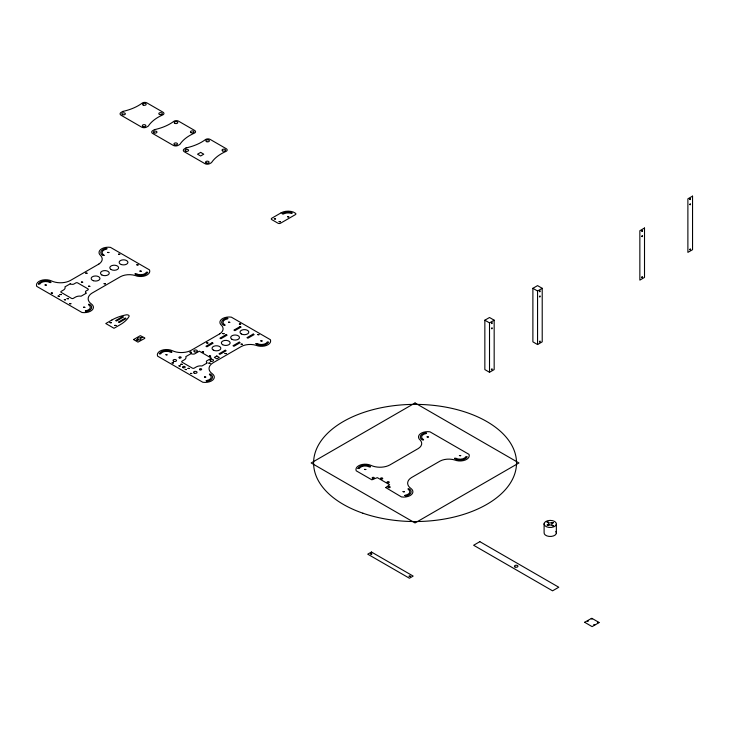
<?xml version="1.0" encoding="UTF-8"?>
<svg xmlns="http://www.w3.org/2000/svg" width="729" height="729" viewBox="0 0 729 729"><rect width="100%" height="100%" fill="white"/><g stroke="black" fill="none" stroke-linecap="round" stroke-linejoin="round"><path stroke-width="1.09" d="M532.89 288.31L537.555 285.622L542.212 288.31L542.212 341.855L537.555 344.553L532.89 341.855L532.89 288.31L537.555 291.008L542.212 288.31M484.849 320.195L489.514 317.498L494.171 320.195L494.171 369.594L489.514 372.282L484.849 369.594L484.849 320.195L489.514 322.883L494.171 320.195M556.355 524.279A6.151 3.554 0 0 1 546.668 526.839A6.151 3.554 0 0 1 547.67 520.706A6.151 3.554 0 0 1 556.355 524.279L556.355 533.245M544.107 523.604L544.107 532.58A6.151 3.554 0 0 0 551.261 536.416A6.151 3.554 0 0 0 555.826 531.432M537.555 291.008L537.555 344.553M489.514 322.883L489.514 372.282M552.035 522.693L553.347 522.739L552.035 522.693M491.474 323.229C492.221 324.833 492.658 321.079 491.474 323.229M491.474 328.433C492.221 330.046 492.676 326.246 491.474 328.433M491.392 369.448C492.139 371.061 492.604 367.261 491.392 369.448M539.433 291.39C540.18 293.003 540.645 289.203 539.433 291.39M539.433 296.594C540.189 298.197 540.626 294.443 539.433 296.594M539.433 341.71C540.189 343.313 540.626 339.559 539.433 341.71M641.802 231.047C642.531 232.66 643.042 228.879 641.802 231.047M641.802 236.251C642.531 237.854 643.042 234.082 641.802 236.251M641.73 277.266C642.477 278.879 642.942 275.079 641.73 277.266M689.771 199.217C690.509 200.812 690.983 197.058 689.771 199.217M689.771 204.421C690.518 206.034 690.974 202.234 689.771 204.421M689.771 249.528C690.518 251.141 690.974 247.35 689.771 249.528M133.58 339.586L137.981 342.129L144.524 338.502A0.92 0.529 0 0 0 144.524 337.755L140.287 335.668L133.598 339.523M385.732 487.573L401.46 496.932A9.231 5.331 0 0 0 411.475 494.626A9.231 5.331 0 0 0 410.864 488.412A14.27 8.238 0 0 1 411.612 477.504L440.07 461.074A12.712 7.345 0 0 1 454.614 459.953A9.231 5.331 0 0 0 465.202 460.063A9.231 5.331 0 0 0 468.993 454.358L429.955 431.814A9.231 5.331 0 0 0 420.068 434.01A9.231 5.331 0 0 0 420.259 440.116A12.712 7.345 0 0 1 418.309 448.517L389.86 464.947A14.27 8.238 0 0 1 370.97 465.375A9.231 5.331 0 0 0 360.199 465.029A9.231 5.331 0 0 0 356.208 470.806L371.863 479.828L377.312 477.641L389.623 484.749L385.732 487.573M584.694 622.293L592.094 626.63L599.183 622.539L591.784 618.265L584.713 622.229M409.097 576.174L410.391 576.256L409.097 576.174M38.464 283.955L39.74 284.146A6.151 3.554 0 0 1 49.936 282.506L50.957 282.56L50.848 281.959A7.472 4.31 0 0 0 38.464 283.955M45.043 284.966L46.337 285.066L45.043 284.966M51.258 293.04L52.552 293.14L51.258 293.04M59.96 294.48L61.254 294.58L59.96 294.48M64.307 299.683L65.601 299.783L64.307 299.683M69.592 303.628L70.886 303.729L69.592 303.628M81.402 282.096L82.696 282.196L81.402 282.096M85.767 273.12L87.061 273.22L85.767 273.12M83.571 307.219L84.865 307.319L83.571 307.219M88.546 286.224L89.84 286.324L88.546 286.224M85.339 311.019L86.14 311.483A7.472 4.31 0 0 0 89.603 304.33L88.555 304.266L88.646 304.859A6.151 3.554 0 0 1 85.803 310.745L85.339 311.019M104.083 255.314L102.853 255.524A7.472 4.31 0 0 1 106.306 248.37L107.117 248.644L106.653 249.108A6.151 3.554 0 0 0 103.8 254.995L104.083 255.314M107.6 252.434L108.903 252.535L107.6 252.434M104.101 283.709L105.395 283.8L104.101 283.709M118.481 254.23L119.775 254.33L118.481 254.23M109.961 322.628L111.255 322.728L109.961 322.628M114.772 325.407L116.066 325.508L114.772 325.407M136.815 264.818L138.109 264.919L136.815 264.818M135.111 273.876L135.384 274.304A7.472 4.31 0 0 0 147.777 272.309L146.502 272.117A6.151 3.554 0 0 1 136.296 273.758L135.111 273.876M139.922 271.097L141.216 271.197L139.922 271.097M136.305 340.097L137.599 340.197L136.305 340.097M140.806 337.491L142.1 337.591L140.806 337.491M159.332 353.738L160.608 353.939A6.151 3.554 0 0 1 170.814 352.289L171.834 352.344L171.725 351.743A7.472 4.31 0 0 0 159.332 353.738M165.911 354.759L167.214 354.859L165.984 354.668M172.126 362.832L173.429 362.924L172.126 362.832M180.828 364.263L182.122 364.363L180.828 364.263M185.184 369.466L186.478 369.567L185.184 369.466M190.005 352.198L191.299 352.289L190.005 352.198M190.46 373.412L191.763 373.512L190.46 373.412M202.27 351.888L203.564 351.989L202.27 351.888M206.635 342.903L207.938 343.004L206.635 342.903M204.448 377.002L205.742 377.103L204.448 377.002M209.414 356.016L210.717 356.107L209.487 355.916M208.84 363.124L210.134 363.215L208.84 363.124M206.207 380.802L207.018 381.267A7.472 4.31 0 0 0 210.471 374.114L209.433 374.05L209.524 374.642A6.151 3.554 0 0 1 206.672 380.529L206.207 380.802M222.782 333.59L224.076 333.682L222.782 333.59M224.96 325.098L223.721 325.307A7.472 4.31 0 0 1 227.184 318.154L227.986 318.427L227.521 318.892A6.151 3.554 0 0 0 224.678 324.779L224.96 325.098M228.478 322.227L229.772 322.318L228.478 322.227M224.969 353.492L226.272 353.592L224.969 353.492M239.358 324.022L240.652 324.113L239.358 324.022M241.117 344.17L242.411 344.27L241.117 344.17M274.286 218.828L275.58 218.919L274.286 218.828M282.205 213.715L283.308 214.08A6.807 3.937 0 0 1 291.108 213.324L292.092 213.333L292.101 212.768A8.128 4.693 0 0 0 282.378 213.542L282.205 213.715M257.683 334.602L258.986 334.702L257.683 334.602M255.979 343.66L256.262 344.097A7.472 4.31 0 0 0 268.646 342.092L267.37 341.901A6.151 3.554 0 0 1 257.173 343.541L255.979 343.66M260.791 340.88L262.094 340.981L260.791 340.88M357.948 468.401L359.215 468.601A6.151 3.554 0 0 1 369.421 466.952L370.441 467.007L370.332 466.405A7.472 4.31 0 0 0 357.948 468.401M364.527 469.421L365.821 469.522L364.527 469.421M403.055 491.665L404.349 491.765L403.055 491.665M404.814 495.465L405.625 495.93A7.472 4.31 0 0 0 409.087 488.776L408.04 488.722L408.131 489.305A6.151 3.554 0 0 1 405.288 495.201L404.814 495.465M423.567 439.769L422.328 439.97A7.472 4.31 0 0 1 425.791 432.826L426.593 433.09L426.128 433.555A6.151 3.554 0 0 0 423.285 439.45L423.567 439.769M427.085 436.89L428.379 436.99L427.085 436.89M454.586 458.322L454.869 458.76A7.472 4.31 0 0 0 467.253 456.764L465.986 456.564A6.151 3.554 0 0 1 455.78 458.213L454.586 458.322M459.407 455.543L460.701 455.643L459.407 455.543M547.142 525.017L548.436 525.117L547.142 525.017M587.474 620.944L588.339 621.017L587.519 620.889M591.356 618.702L592.221 618.766L591.356 618.702M593.998 624.717L594.864 624.78L594.044 624.653M597.88 622.475L598.746 622.539L597.88 622.475M552.117 525.591L553.411 525.709L552.117 525.591M370.523 553.876L371.808 554.004L370.523 553.876M58.101 296.074L59.386 296.211L58.101 296.074M178.979 365.858L180.263 365.994L178.979 365.858M547.087 522.064L548.372 522.201L547.087 522.064M279.116 221.58L280.392 221.734L279.116 221.58M67.123 298.58L68.398 298.735L67.123 298.58M187.991 368.364L189.276 368.519L187.991 368.364M287.508 216.723L288.784 216.896L287.508 216.723M122.809 111.419L121.105 112.394A3.517 2.032 0 0 0 121.105 115.264L141.608 127.11A3.517 2.032 0 0 0 146.584 127.11L148.288 126.126A43.995 25.406 0 0 1 162.74 114.909A3.107 1.795 0 0 0 163.05 112.22L146.893 102.889A3.107 1.795 0 0 0 142.237 103.071A43.995 25.406 0 0 1 122.809 111.419M154.42 129.671L152.716 130.646A3.517 2.032 0 0 0 152.716 133.516L173.229 145.363A3.517 2.032 0 0 0 178.195 145.363L179.899 144.378A43.995 25.406 0 0 1 194.361 133.161A3.107 1.795 0 0 0 194.67 130.473L178.514 121.142A3.107 1.795 0 0 0 173.848 121.324A43.995 25.406 0 0 1 154.42 129.671M186.032 147.923L184.337 148.898A3.517 2.032 0 0 0 184.337 151.769L204.84 163.615A3.517 2.032 0 0 0 209.815 163.615L211.51 162.631A43.995 25.406 0 0 1 225.972 151.413A3.107 1.795 0 0 0 226.282 148.725L210.125 139.394A3.107 1.795 0 0 0 205.46 139.576A43.995 25.406 0 0 1 186.032 147.923M200.648 152.397L197.541 154.193L200.648 155.988L203.755 154.193L200.648 152.397M98.834 264.071L70.385 280.492A14.27 8.238 0 0 1 51.486 280.929A9.231 5.331 0 0 0 40.724 280.574A9.231 5.331 0 0 0 36.723 286.36L81.976 312.486A9.231 5.331 0 0 0 91.991 310.18A9.231 5.331 0 0 0 91.38 303.966A14.27 8.238 0 0 1 92.136 293.049L120.586 276.628A12.712 7.345 0 0 1 135.129 275.507A9.231 5.331 0 0 0 145.718 275.608A9.231 5.331 0 0 0 149.509 269.903L110.471 247.368A9.231 5.331 0 0 0 100.593 249.555A9.231 5.331 0 0 0 100.775 255.669A12.712 7.345 0 0 1 98.834 264.071M70.23 283.809L64.945 286.862A5.896 3.408 0 0 1 63.387 290.096L61.218 291.345A1.321 0.765 0 0 0 61.218 292.42L71.469 298.343A1.321 0.765 0 0 0 73.337 298.343L75.506 297.086A5.896 3.408 0 0 1 81.101 296.193L86.386 293.14A2.971 1.713 0 0 1 85.767 291.172L87.936 289.914A1.321 0.765 0 0 0 87.936 288.839L77.684 282.916A1.321 0.765 0 0 0 75.816 282.916L73.647 284.173A2.971 1.713 0 0 1 70.23 283.809M281.13 212.822L271.808 218.208A1.759 1.011 0 0 0 271.808 219.639L278.022 223.229A1.759 1.011 0 0 0 280.51 223.229L295.363 214.654A1.759 1.011 0 0 0 295.363 213.214L293.35 212.048A9.814 5.668 0 0 0 281.13 212.822M111.993 319.949L105.778 323.53L114.016 328.287L120.23 324.697A36.55 21.105 0 0 0 129.015 316.523A2.26 1.303 0 0 0 128.468 315.183A2.26 1.303 0 0 0 126.153 314.873A36.55 21.105 0 0 0 111.993 319.949M122.6 316.55L115.665 320.56L116.485 321.033L123.42 317.024L122.6 316.55M125.197 318.154L118.435 322.063L119.237 322.528L126.008 318.619L125.197 318.154M219.702 333.855L191.253 350.275A14.27 8.238 0 0 1 172.363 350.713A9.231 5.331 0 0 0 161.592 350.357A9.231 5.331 0 0 0 157.601 356.144L202.853 382.269A9.231 5.331 0 0 0 212.868 379.964A9.231 5.331 0 0 0 212.257 373.749A14.27 8.238 0 0 1 213.005 362.842L241.454 346.412A12.712 7.345 0 0 1 256.007 345.291A9.231 5.331 0 0 0 266.595 345.4A9.231 5.331 0 0 0 270.386 339.696L231.348 317.151A9.231 5.331 0 0 0 221.461 319.348A9.231 5.331 0 0 0 221.652 325.453A12.712 7.345 0 0 1 219.702 333.855M191.098 353.601L185.822 356.645A5.896 3.408 0 0 1 184.264 359.88L182.086 361.137A1.321 0.765 0 0 0 182.086 362.213L192.347 368.127A1.321 0.765 0 0 0 194.206 368.127L196.383 366.878A5.896 3.408 0 0 1 201.979 365.976L207.255 362.924A2.98 1.722 0 0 1 206.635 360.955L211.456 358.176L199.336 351.178L194.515 353.957A2.971 1.713 0 0 1 191.098 353.601M212.175 342.685L205.961 346.275L206.899 346.813L213.114 343.222L212.175 342.685M226.163 334.611L219.948 338.201L220.878 338.739L227.093 335.149L226.163 334.611M240.142 326.537L233.927 330.128L234.866 330.665L241.08 327.075L240.142 326.537M225.234 350.221L219.019 353.811L219.948 354.349L226.163 350.758L225.234 350.221M239.212 342.147L232.998 345.737L233.927 346.275L240.142 342.685L239.212 342.147M253.2 334.073L246.985 337.664L247.915 338.201L254.129 334.611L253.2 334.073M216.823 355.971L214.335 357.41L216.823 358.841L219.301 357.41L216.823 355.971M692.55 196.137L687.884 198.826L687.884 252.371L692.55 249.683L692.55 196.137M644.509 228.013L639.852 230.71L639.852 280.109L644.509 277.412L644.509 228.013M415.047 402.973L311.155 462.961L415.047 522.948L518.948 462.961L415.047 402.973M371.462 552.017L367.735 554.168L409.425 578.234L413.152 576.083L371.462 552.017M479.846 541.665L473.631 545.256L552.564 590.827L558.779 587.237L479.846 541.665M549.11 524.853A1.941 1.121 0 0 0 552.163 524.042A1.941 1.121 0 0 0 549.42 522.921A1.941 1.121 0 0 0 549.11 524.853M514.966 566.962A1.759 1.011 0 0 0 517.9 566.506A1.759 1.011 0 0 0 515.749 565.267A1.759 1.011 0 0 0 514.966 566.962M93.376 280.711A4.392 2.533 0 0 0 99.964 278.514A4.392 2.533 0 0 0 93.376 276.309A4.392 2.533 0 0 0 93.376 280.711M101.787 274.924A4.392 2.533 0 0 0 109.131 273.785A4.392 2.533 0 0 0 103.755 270.678A4.392 2.533 0 0 0 101.787 274.924M111.109 269.539A4.392 2.533 0 0 0 118.453 268.4A4.392 2.533 0 0 0 113.077 265.292A4.392 2.533 0 0 0 111.109 269.539M121.342 264.563A4.392 2.533 0 0 0 127.93 262.367A4.392 2.533 0 0 0 121.342 260.171A4.392 2.533 0 0 0 121.342 264.563M362.942 513.225A101.468 58.584 0 0 0 516.506 463.881A101.468 58.584 0 0 0 365.703 411.776A101.468 58.584 0 0 0 362.942 513.225M138.31 339.769A1.759 1.011 0 0 0 140.952 338.894A1.759 1.011 0 0 0 138.31 338.01A1.759 1.011 0 0 0 138.31 339.769M241.299 333.946A4.392 2.533 0 0 0 248.653 332.807A4.392 2.533 0 0 0 243.267 329.699A4.392 2.533 0 0 0 241.299 333.946M231.977 339.322A4.392 2.533 0 0 0 239.331 338.192A4.392 2.533 0 0 0 233.945 335.085A4.392 2.533 0 0 0 231.977 339.322M222.655 344.708A4.392 2.533 0 0 0 230.009 343.569A4.392 2.533 0 0 0 224.623 340.461A4.392 2.533 0 0 0 222.655 344.708M213.333 350.093A4.392 2.533 0 0 0 220.687 348.954A4.392 2.533 0 0 0 215.301 345.847A4.392 2.533 0 0 0 213.333 350.093M183.107 367.717A1.321 0.765 0 0 0 185.184 367.17A1.321 0.765 0 0 0 183.334 366.405A1.321 0.765 0 0 0 183.107 367.717M179.288 357.903A1.103 0.638 0 0 0 181.129 357.62A1.103 0.638 0 0 0 179.781 356.846A1.103 0.638 0 0 0 179.288 357.903M199.992 369.831A1.103 0.638 0 0 0 201.678 369.321A1.103 0.638 0 0 0 200.065 368.737A1.103 0.638 0 0 0 199.992 369.831M194.361 373.202A1.759 1.011 0 0 0 197.049 372.382A1.759 1.011 0 0 0 194.479 371.453A1.759 1.011 0 0 0 194.361 373.202M173.657 361.283A1.759 1.011 0 0 0 176.518 360.682A1.759 1.011 0 0 0 174.185 359.552A1.759 1.011 0 0 0 173.657 361.283M210.881 361.201A1.759 1.011 0 0 0 213.524 360.326A1.759 1.011 0 0 0 210.881 359.452A1.759 1.011 0 0 0 210.881 361.201M194.461 351.77A1.759 1.011 0 0 0 197.331 351.187A1.759 1.011 0 0 0 195.026 350.038A1.759 1.011 0 0 0 194.461 351.77M122.709 114.708A1.759 1.011 0 0 0 125.352 113.833A1.759 1.011 0 0 0 122.709 112.949A1.759 1.011 0 0 0 122.709 114.708M143.166 105.04A1.759 1.011 0 0 0 146.11 104.584A1.759 1.011 0 0 0 143.95 103.345A1.759 1.011 0 0 0 143.166 105.04M142.857 126.39A1.759 1.011 0 0 0 145.8 125.935A1.759 1.011 0 0 0 143.64 124.695A1.759 1.011 0 0 0 142.857 126.39M159.687 114.535A1.759 1.011 0 0 0 162.321 113.651A1.759 1.011 0 0 0 159.687 112.776A1.759 1.011 0 0 0 159.687 114.535M175.142 123.456A1.759 1.011 0 0 0 177.785 122.572A1.759 1.011 0 0 0 175.142 121.697A1.759 1.011 0 0 0 175.142 123.456M174.468 144.643A1.759 1.011 0 0 0 177.411 144.187A1.759 1.011 0 0 0 175.261 142.948A1.759 1.011 0 0 0 174.468 144.643M190.943 132.623A1.759 1.011 0 0 0 193.878 132.168A1.759 1.011 0 0 0 191.727 130.928A1.759 1.011 0 0 0 190.943 132.623M153.965 132.806A1.759 1.011 0 0 0 156.899 132.35A1.759 1.011 0 0 0 154.748 131.102A1.759 1.011 0 0 0 153.965 132.806M222.555 150.876A1.759 1.011 0 0 0 225.498 150.42A1.759 1.011 0 0 0 223.338 149.181A1.759 1.011 0 0 0 222.555 150.876M206.088 162.895A1.759 1.011 0 0 0 209.023 162.439A1.759 1.011 0 0 0 206.872 161.2A1.759 1.011 0 0 0 206.088 162.895M185.941 151.213A1.759 1.011 0 0 0 188.574 150.338A1.759 1.011 0 0 0 185.941 149.454A1.759 1.011 0 0 0 185.941 151.213M206.763 141.708A1.759 1.011 0 0 0 209.396 140.825A1.759 1.011 0 0 0 206.763 139.95A1.759 1.011 0 0 0 206.763 141.708M380.848 478.935A1.103 0.638 0 0 0 382.689 478.652A1.103 0.638 0 0 0 381.349 477.878A1.103 0.638 0 0 0 380.848 478.935M387.381 482.707A1.103 0.638 0 0 0 389.213 482.425A1.103 0.638 0 0 0 387.874 481.641A1.103 0.638 0 0 0 387.381 482.707M388.311 487.546A1.103 0.638 0 0 0 390.152 487.264A1.103 0.638 0 0 0 388.803 486.489A1.103 0.638 0 0 0 388.311 487.546M372.692 478.497A1.103 0.638 0 0 0 374.341 477.951A1.103 0.638 0 0 0 372.692 477.404A1.103 0.638 0 0 0 372.692 478.497"/></g></svg>
